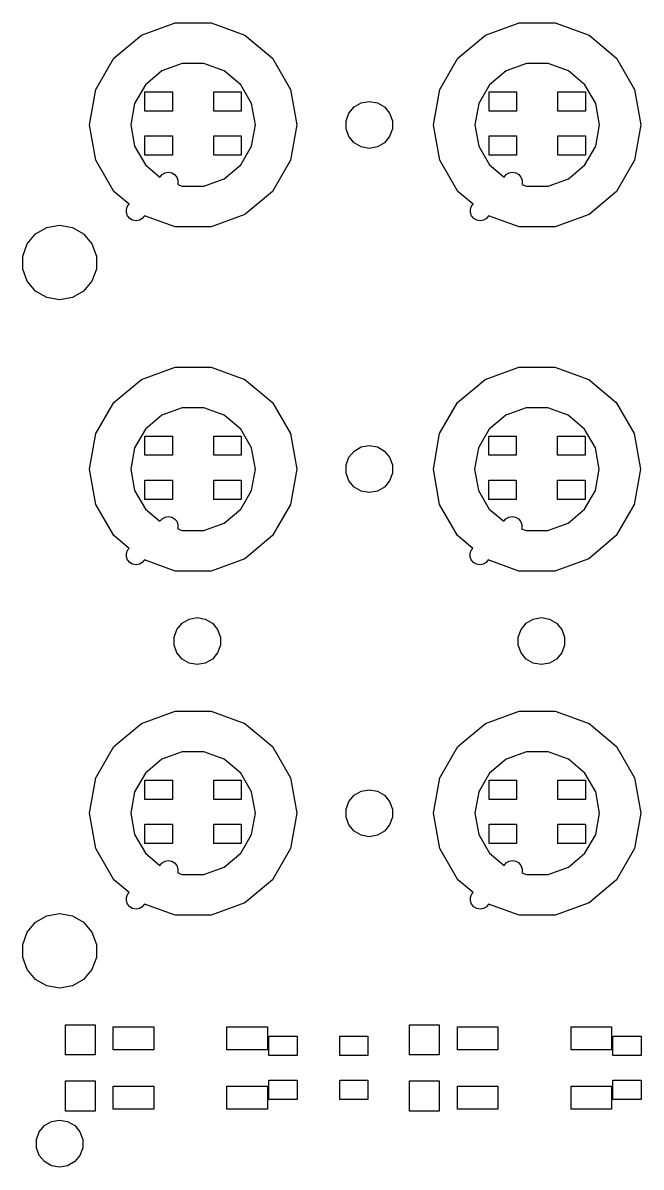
# Model space of a CAD drawing. Extents: x 0 to 100, y -163 to 0.
# Drawn here: x -0.2 to 44.7, y -163.2 to -80.1 of the extents above; entities that cross this region are included whole.
import ezdxf

# ---------------------------------------------------------------- set-up
doc = ezdxf.new("R2010")
doc.units = 0
doc.header["$MEASUREMENT"] = 0
doc.layers.add('BLACK', color=7, linetype='CONTINUOUS')

msp = doc.modelspace()

# ---------------------------------------------------------------- linework, layer by layer
at = {"layer": 'Black'}
for p, q in [((8.43772, -80.9835), (10.8934, -80.0897)), ((10.8934, -80.0897), (13.5066, -80.0897)), ((13.5066, -80.0897), (15.9623, -80.9835)), ((33.4377, -80.9835), (35.8934, -80.0897)), ((35.8934, -80.0897), (38.5066, -80.0897)), ((38.5066, -80.0897), (40.9623, -80.9835)), ((6.43585, -82.6633), (8.43772, -80.9835)), ((15.9623, -80.9835), (17.9642, -82.6633)), ((31.4358, -82.6633), (33.4377, -80.9835)), ((40.9623, -80.9835), (42.9642, -82.6633)), ((5.12922, -84.9264), (6.43585, -82.6633)), ((11.4143, -83.0442), (9.93772, -83.5816)), ((12.9857, -83.0442), (11.4143, -83.0442)), ((14.4623, -83.5816), (12.9857, -83.0442)), ((17.9642, -82.6633), (19.2708, -84.9264)), ((30.1292, -84.9264), (31.4358, -82.6633)), ((36.4143, -83.0442), (34.9377, -83.5816)), ((37.9857, -83.0442), (36.4143, -83.0442)), ((39.4623, -83.5816), (37.9857, -83.0442)), ((42.9642, -82.6633), (44.2708, -84.9264)), ((9.93772, -83.5816), (8.73398, -84.5917)), ((15.666, -84.5917), (14.4623, -83.5816)), ((34.9377, -83.5816), (33.734, -84.5917)), ((40.666, -84.5917), (39.4623, -83.5816)), ((8.73398, -84.5917), (7.9483, -85.9525)), ((16.4517, -85.9525), (15.666, -84.5917)), ((33.734, -84.5917), (32.9483, -85.9525)), ((41.4517, -85.9525), (40.666, -84.5917)), ((4.67543, -87.5), (5.12922, -84.9264)), ((8.7, -86.5), (8.7, -85.1)), ((8.7, -85.1), (10.7, -85.1)), ((10.7, -85.1), (10.7, -86.5)), ((13.7, -86.5), (13.7, -85.1)), ((13.7, -85.1), (15.7, -85.1)), ((15.7, -85.1), (15.7, -86.5)), ((19.2708, -84.9264), (19.7246, -87.5)), ((29.6754, -87.5), (30.1292, -84.9264)), ((33.7, -86.5), (33.7, -85.1)), ((33.7, -85.1), (35.7, -85.1)), ((35.7, -85.1), (35.7, -86.5)), ((38.7, -86.5), (38.7, -85.1)), ((38.7, -85.1), (40.7, -85.1)), ((40.7, -85.1), (40.7, -86.5)), ((44.2708, -84.9264), (44.7246, -87.5)), ((7.9483, -85.9525), (7.67543, -87.5)), ((16.7246, -87.5), (16.4517, -85.9525)), ((23.5221, -86.6468), (23.9031, -86.1927)), ((23.9031, -86.1927), (24.4163, -85.8964)), ((24.4163, -85.8964), (25, -85.7935)), ((25, -85.7935), (25.5837, -85.8964)), ((25.5837, -85.8964), (26.0969, -86.1927)), ((26.0969, -86.1927), (26.4779, -86.6468)), ((32.9483, -85.9525), (32.6754, -87.5)), ((41.7246, -87.5), (41.4517, -85.9525)), ((10.7, -86.5), (8.7, -86.5)), ((15.7, -86.5), (13.7, -86.5)), ((23.3194, -87.2037), (23.5221, -86.6468)), ((23.3194, -87.7963), (23.3194, -87.2037)), ((26.4779, -86.6468), (26.6806, -87.2037)), ((26.6806, -87.2037), (26.6806, -87.7963)), ((35.7, -86.5), (33.7, -86.5)), ((40.7, -86.5), (38.7, -86.5)), ((5.12922, -90.0736), (4.67543, -87.5)), ((7.67543, -87.5), (7.9483, -89.0475)), ((16.4517, -89.0475), (16.7246, -87.5)), ((19.7246, -87.5), (19.2708, -90.0736)), ((23.5221, -88.3532), (23.3194, -87.7963)), ((26.6806, -87.7963), (26.4779, -88.3532)), ((30.1292, -90.0736), (29.6754, -87.5)), ((32.6754, -87.5), (32.9483, -89.0475)), ((41.4517, -89.0475), (41.7246, -87.5)), ((44.7246, -87.5), (44.2708, -90.0736)), ((8.7, -89.7), (8.7, -88.3)), ((8.7, -88.3), (10.7, -88.3)), ((10.7, -88.3), (10.7, -89.7)), ((13.7, -89.7), (13.7, -88.3)), ((13.7, -88.3), (15.7, -88.3)), ((15.7, -88.3), (15.7, -89.7)), ((23.9031, -88.8072), (23.5221, -88.3532)), ((24.4163, -89.1036), (23.9031, -88.8072)), ((26.0969, -88.8072), (25.5837, -89.1036)), ((26.4779, -88.3532), (26.0969, -88.8072)), ((33.7, -89.7), (33.7, -88.3)), ((33.7, -88.3), (35.7, -88.3)), ((35.7, -88.3), (35.7, -89.7)), ((38.7, -89.7), (38.7, -88.3)), ((38.7, -88.3), (40.7, -88.3)), ((40.7, -88.3), (40.7, -89.7)), ((7.9483, -89.0475), (8.73398, -90.4083)), ((10.7, -89.7), (8.7, -89.7)), ((15.7, -89.7), (13.7, -89.7)), ((15.666, -90.4083), (16.4517, -89.0475)), ((25, -89.2065), (24.4163, -89.1036)), ((25.5837, -89.1036), (25, -89.2065)), ((32.9483, -89.0475), (33.734, -90.4083)), ((35.7, -89.7), (33.7, -89.7)), ((40.7, -89.7), (38.7, -89.7)), ((40.666, -90.4083), (41.4517, -89.0475)), ((6.43585, -92.3367), (5.12922, -90.0736)), ((8.73398, -90.4083), (9.78688, -91.2918)), ((14.4623, -91.4184), (15.666, -90.4083)), ((19.2708, -90.0736), (17.9642, -92.3367)), ((31.4358, -92.3367), (30.1292, -90.0736)), ((33.734, -90.4083), (34.7869, -91.2918)), ((39.4623, -91.4184), (40.666, -90.4083)), ((44.2708, -90.0736), (42.9642, -92.3367)), ((9.78688, -91.2918), (9.94317, -91.1056)), ((9.94317, -91.1056), (10.1569, -90.9822)), ((10.1569, -90.9822), (10.4, -90.9393)), ((10.4, -90.9393), (10.6431, -90.9822)), ((10.6431, -90.9822), (10.8568, -91.1056)), ((10.8568, -91.1056), (11.0155, -91.2946)), ((11.0155, -91.2946), (11.0999, -91.5266)), ((12.9857, -91.9558), (14.4623, -91.4184)), ((34.7869, -91.2918), (34.9432, -91.1056)), ((34.9432, -91.1056), (35.1569, -90.9822)), ((35.1569, -90.9822), (35.4, -90.9393)), ((35.4, -90.9393), (35.6431, -90.9822)), ((35.6431, -90.9822), (35.8568, -91.1056)), ((35.8568, -91.1056), (36.0155, -91.2946)), ((36.0155, -91.2946), (36.0999, -91.5266)), ((37.9857, -91.9558), (39.4623, -91.4184)), ((11.0999, -91.7734), (11.0781, -91.8334)), ((11.0781, -91.8334), (11.4143, -91.9558)), ((11.0999, -91.5266), (11.0999, -91.7734)), ((11.4143, -91.9558), (12.9857, -91.9558)), ((36.0999, -91.7734), (36.0781, -91.8334)), ((36.0781, -91.8334), (36.4143, -91.9558)), ((36.0999, -91.5266), (36.0999, -91.7734)), ((36.4143, -91.9558), (37.9857, -91.9558)), ((7.54283, -93.2656), (6.43585, -92.3367)), ((17.9642, -92.3367), (15.9623, -94.0165)), ((32.5428, -93.2656), (31.4358, -92.3367)), ((42.9642, -92.3367), (40.9623, -94.0165)), ((7.35009, -93.6266), (7.43451, -93.3946)), ((7.35009, -93.8734), (7.35009, -93.6266)), ((7.43451, -94.1054), (7.35009, -93.8734)), ((7.43451, -93.3946), (7.54283, -93.2656)), ((32.3501, -93.6266), (32.4345, -93.3946)), ((32.3501, -93.8734), (32.3501, -93.6266)), ((32.4345, -94.1054), (32.3501, -93.8734)), ((32.4345, -93.3946), (32.5428, -93.2656)), ((7.59317, -94.2944), (7.43451, -94.1054)), ((7.80692, -94.4178), (7.59317, -94.2944)), ((8.05, -94.4607), (7.80692, -94.4178)), ((8.29307, -94.4178), (8.05, -94.4607)), ((8.50683, -94.2944), (8.29307, -94.4178)), ((8.66549, -94.1054), (8.50683, -94.2944)), ((8.66741, -94.1001), (8.66549, -94.1054)), ((10.8934, -94.9103), (8.66741, -94.1001)), ((15.9623, -94.0165), (13.5066, -94.9103)), ((32.5932, -94.2944), (32.4345, -94.1054)), ((32.8069, -94.4178), (32.5932, -94.2944)), ((33.05, -94.4607), (32.8069, -94.4178)), ((33.2931, -94.4178), (33.05, -94.4607)), ((33.5068, -94.2944), (33.2931, -94.4178)), ((33.6655, -94.1054), (33.5068, -94.2944)), ((33.6674, -94.1001), (33.6655, -94.1054)), ((35.8934, -94.9103), (33.6674, -94.1001)), ((40.9623, -94.0165), (38.5066, -94.9103)), ((0.1528, -96.1448), (0.75784, -95.4238)), ((0.75784, -95.4238), (1.57302, -94.9531)), ((1.57302, -94.9531), (2.5, -94.7897)), ((2.5, -94.7897), (3.42698, -94.9531)), ((3.42698, -94.9531), (4.24216, -95.4238)), ((4.24216, -95.4238), (4.8472, -96.1448)), ((13.5066, -94.9103), (10.8934, -94.9103)), ((38.5066, -94.9103), (35.8934, -94.9103)), ((-0.16914, -97.0294), (0.1528, -96.1448)), ((4.8472, -96.1448), (5.16914, -97.0294)), ((-0.16914, -97.9706), (-0.16914, -97.0294)), ((5.16914, -97.0294), (5.16914, -97.9706)), ((0.1528, -98.8552), (-0.16914, -97.9706)), ((5.16914, -97.9706), (4.8472, -98.8552)), ((0.75784, -99.5762), (0.1528, -98.8552)), ((4.8472, -98.8552), (4.24216, -99.5762)), ((1.57302, -100.047), (0.75784, -99.5762)), ((4.24216, -99.5762), (3.42698, -100.047)), ((2.5, -100.21), (1.57302, -100.047)), ((3.42698, -100.047), (2.5, -100.21)), ((8.43772, -105.984), (10.8934, -105.09)), ((10.8934, -105.09), (13.5066, -105.09)), ((13.5066, -105.09), (15.9623, -105.984)), ((33.4147, -105.984), (35.8704, -105.09)), ((35.8704, -105.09), (38.4836, -105.09)), ((38.4836, -105.09), (40.9393, -105.984)), ((6.43585, -107.663), (8.43772, -105.984)), ((15.9623, -105.984), (17.9642, -107.663)), ((31.4128, -107.663), (33.4147, -105.984)), ((40.9393, -105.984), (42.9412, -107.663)), ((5.12922, -109.926), (6.43585, -107.663)), ((11.4143, -108.044), (9.93772, -108.582)), ((12.9857, -108.044), (11.4143, -108.044)), ((14.4623, -108.582), (12.9857, -108.044)), ((17.9642, -107.663), (19.2708, -109.926)), ((30.1062, -109.926), (31.4128, -107.663)), ((36.3913, -108.044), (34.9147, -108.582)), ((37.9627, -108.044), (36.3913, -108.044)), ((39.4393, -108.582), (37.9627, -108.044)), ((42.9412, -107.663), (44.2478, -109.926)), ((9.93772, -108.582), (8.73398, -109.592)), ((15.666, -109.592), (14.4623, -108.582)), ((34.9147, -108.582), (33.711, -109.592)), ((40.643, -109.592), (39.4393, -108.582)), ((8.73398, -109.592), (7.9483, -110.953)), ((16.4517, -110.953), (15.666, -109.592)), ((33.711, -109.592), (32.9253, -110.953)), ((41.4287, -110.953), (40.643, -109.592)), ((4.67543, -112.5), (5.12922, -109.926)), ((8.7, -111.5), (8.7, -110.1)), ((8.7, -110.1), (10.7, -110.1)), ((10.7, -110.1), (10.7, -111.5)), ((13.7, -111.5), (13.7, -110.1)), ((13.7, -110.1), (15.7, -110.1)), ((15.7, -110.1), (15.7, -111.5)), ((19.2708, -109.926), (19.7246, -112.5)), ((29.6524, -112.5), (30.1062, -109.926)), ((33.677, -111.5), (33.677, -110.1)), ((33.677, -110.1), (35.677, -110.1)), ((35.677, -110.1), (35.677, -111.5)), ((38.677, -111.5), (38.677, -110.1)), ((38.677, -110.1), (40.677, -110.1)), ((40.677, -110.1), (40.677, -111.5)), ((44.2478, -109.926), (44.7016, -112.5)), ((7.9483, -110.953), (7.67543, -112.5)), ((16.7246, -112.5), (16.4517, -110.953)), ((23.5221, -111.647), (23.9031, -111.193)), ((23.9031, -111.193), (24.4163, -110.896)), ((24.4163, -110.896), (25, -110.794)), ((25, -110.794), (25.5837, -110.896)), ((25.5837, -110.896), (26.0969, -111.193)), ((26.0969, -111.193), (26.4779, -111.647)), ((32.9253, -110.953), (32.6524, -112.5)), ((41.7016, -112.5), (41.4287, -110.953)), ((10.7, -111.5), (8.7, -111.5)), ((15.7, -111.5), (13.7, -111.5)), ((23.3194, -112.204), (23.5221, -111.647)), ((23.3194, -112.796), (23.3194, -112.204)), ((26.4779, -111.647), (26.6806, -112.204)), ((26.6806, -112.204), (26.6806, -112.796)), ((35.677, -111.5), (33.677, -111.5)), ((40.677, -111.5), (38.677, -111.5)), ((5.12922, -115.074), (4.67543, -112.5)), ((7.67543, -112.5), (7.9483, -114.047)), ((16.4517, -114.047), (16.7246, -112.5)), ((19.7246, -112.5), (19.2708, -115.074)), ((23.5221, -113.353), (23.3194, -112.796)), ((26.6806, -112.796), (26.4779, -113.353)), ((30.1062, -115.074), (29.6524, -112.5)), ((32.6524, -112.5), (32.9253, -114.047)), ((41.4287, -114.047), (41.7016, -112.5)), ((44.7016, -112.5), (44.2478, -115.074)), ((8.7, -114.7), (8.7, -113.3)), ((8.7, -113.3), (10.7, -113.3)), ((10.7, -113.3), (10.7, -114.7)), ((13.7, -114.7), (13.7, -113.3)), ((13.7, -113.3), (15.7, -113.3)), ((15.7, -113.3), (15.7, -114.7)), ((23.9031, -113.807), (23.5221, -113.353)), ((24.4163, -114.104), (23.9031, -113.807)), ((26.0969, -113.807), (25.5837, -114.104)), ((26.4779, -113.353), (26.0969, -113.807)), ((33.677, -114.7), (33.677, -113.3)), ((33.677, -113.3), (35.677, -113.3)), ((35.677, -113.3), (35.677, -114.7)), ((38.677, -114.7), (38.677, -113.3)), ((38.677, -113.3), (40.677, -113.3)), ((40.677, -113.3), (40.677, -114.7)), ((7.9483, -114.047), (8.73398, -115.408)), ((10.7, -114.7), (8.7, -114.7)), ((15.7, -114.7), (13.7, -114.7)), ((15.666, -115.408), (16.4517, -114.047)), ((25, -114.206), (24.4163, -114.104)), ((25.5837, -114.104), (25, -114.206)), ((32.9253, -114.047), (33.711, -115.408)), ((35.677, -114.7), (33.677, -114.7)), ((40.677, -114.7), (38.677, -114.7)), ((40.643, -115.408), (41.4287, -114.047)), ((6.43585, -117.337), (5.12922, -115.074)), ((8.73398, -115.408), (9.78688, -116.292)), ((14.4623, -116.418), (15.666, -115.408)), ((19.2708, -115.074), (17.9642, -117.337)), ((31.4128, -117.337), (30.1062, -115.074)), ((33.711, -115.408), (34.7639, -116.292)), ((39.4393, -116.418), (40.643, -115.408)), ((44.2478, -115.074), (42.9412, -117.337)), ((9.78688, -116.292), (9.94317, -116.106)), ((9.94317, -116.106), (10.1569, -115.982)), ((10.1569, -115.982), (10.4, -115.939)), ((10.4, -115.939), (10.6431, -115.982)), ((10.6431, -115.982), (10.8568, -116.106)), ((10.8568, -116.106), (11.0155, -116.295)), ((11.0155, -116.295), (11.0999, -116.527)), ((34.7639, -116.292), (34.9202, -116.106)), ((34.9202, -116.106), (35.1339, -115.982)), ((35.1339, -115.982), (35.377, -115.939)), ((35.377, -115.939), (35.6201, -115.982)), ((35.6201, -115.982), (35.8338, -116.106)), ((35.8338, -116.106), (35.9925, -116.295)), ((35.9925, -116.295), (36.0769, -116.527)), ((11.0999, -116.773), (11.0781, -116.833)), ((11.0781, -116.833), (11.4143, -116.956)), ((11.0999, -116.527), (11.0999, -116.773)), ((11.4143, -116.956), (12.9857, -116.956)), ((12.9857, -116.956), (14.4623, -116.418)), ((36.0769, -116.773), (36.0551, -116.833)), ((36.0551, -116.833), (36.3913, -116.956)), ((36.0769, -116.527), (36.0769, -116.773)), ((36.3913, -116.956), (37.9627, -116.956)), ((37.9627, -116.956), (39.4393, -116.418)), ((7.54283, -118.266), (6.43585, -117.337)), ((17.9642, -117.337), (15.9623, -119.016)), ((32.5198, -118.266), (31.4128, -117.337)), ((42.9412, -117.337), (40.9393, -119.016)), ((7.35009, -118.627), (7.43451, -118.395)), ((7.35009, -118.873), (7.35009, -118.627)), ((7.43451, -118.395), (7.54283, -118.266)), ((32.3271, -118.627), (32.4115, -118.395)), ((32.3271, -118.873), (32.3271, -118.627)), ((32.4115, -118.395), (32.5198, -118.266)), ((7.43451, -119.105), (7.35009, -118.873)), ((7.59317, -119.294), (7.43451, -119.105)), ((7.80692, -119.418), (7.59317, -119.294)), ((8.05, -119.461), (7.80692, -119.418)), ((8.29307, -119.418), (8.05, -119.461)), ((8.50683, -119.294), (8.29307, -119.418)), ((8.66549, -119.105), (8.50683, -119.294)), ((8.66741, -119.1), (8.66549, -119.105)), ((10.8934, -119.91), (8.66741, -119.1)), ((15.9623, -119.016), (13.5066, -119.91)), ((32.4115, -119.105), (32.3271, -118.873)), ((32.5702, -119.294), (32.4115, -119.105)), ((32.7839, -119.418), (32.5702, -119.294)), ((33.027, -119.461), (32.7839, -119.418)), ((33.2701, -119.418), (33.027, -119.461)), ((33.4838, -119.294), (33.2701, -119.418)), ((33.6425, -119.105), (33.4838, -119.294)), ((33.6444, -119.1), (33.6425, -119.105)), ((35.8704, -119.91), (33.6444, -119.1)), ((40.9393, -119.016), (38.4836, -119.91)), ((13.5066, -119.91), (10.8934, -119.91)), ((38.4836, -119.91), (35.8704, -119.91)), ((11.0221, -124.147), (11.4031, -123.693)), ((11.4031, -123.693), (11.9163, -123.396)), ((11.9163, -123.396), (12.5, -123.294)), ((12.5, -123.294), (13.0837, -123.396)), ((13.0837, -123.396), (13.5969, -123.693)), ((13.5969, -123.693), (13.9779, -124.147)), ((36.0221, -124.147), (36.4031, -123.693)), ((36.4031, -123.693), (36.9163, -123.396)), ((36.9163, -123.396), (37.5, -123.294)), ((37.5, -123.294), (38.0837, -123.396)), ((38.0837, -123.396), (38.5969, -123.693)), ((38.5969, -123.693), (38.9779, -124.147)), ((10.8194, -124.704), (11.0221, -124.147)), ((13.9779, -124.147), (14.1806, -124.704)), ((35.8194, -124.704), (36.0221, -124.147)), ((38.9779, -124.147), (39.1806, -124.704)), ((10.8194, -125.296), (10.8194, -124.704)), ((11.0221, -125.853), (10.8194, -125.296)), ((14.1806, -125.296), (13.9779, -125.853)), ((14.1806, -124.704), (14.1806, -125.296)), ((35.8194, -125.296), (35.8194, -124.704)), ((36.0221, -125.853), (35.8194, -125.296)), ((39.1806, -125.296), (38.9779, -125.853)), ((39.1806, -124.704), (39.1806, -125.296)), ((11.4031, -126.307), (11.0221, -125.853)), ((11.9163, -126.604), (11.4031, -126.307)), ((13.5969, -126.307), (13.0837, -126.604)), ((13.9779, -125.853), (13.5969, -126.307)), ((36.4031, -126.307), (36.0221, -125.853)), ((36.9163, -126.604), (36.4031, -126.307)), ((38.5969, -126.307), (38.0837, -126.604)), ((38.9779, -125.853), (38.5969, -126.307)), ((12.5, -126.706), (11.9163, -126.604)), ((13.0837, -126.604), (12.5, -126.706)), ((37.5, -126.706), (36.9163, -126.604)), ((38.0837, -126.604), (37.5, -126.706)), ((8.43772, -130.984), (10.8934, -130.09)), ((10.8934, -130.09), (13.5066, -130.09)), ((13.5066, -130.09), (15.9623, -130.984)), ((33.4377, -130.984), (35.8934, -130.09)), ((35.8934, -130.09), (38.5066, -130.09)), ((38.5066, -130.09), (40.9623, -130.984)), ((6.43585, -132.663), (8.43772, -130.984)), ((15.9623, -130.984), (17.9642, -132.663)), ((31.4358, -132.663), (33.4377, -130.984)), ((40.9623, -130.984), (42.9642, -132.663)), ((5.12922, -134.926), (6.43585, -132.663)), ((17.9642, -132.663), (19.2708, -134.926)), ((30.1292, -134.926), (31.4358, -132.663)), ((42.9642, -132.663), (44.2708, -134.926)), ((9.93772, -133.582), (8.73398, -134.592)), ((11.4143, -133.044), (9.93772, -133.582)), ((12.9857, -133.044), (11.4143, -133.044)), ((14.4623, -133.582), (12.9857, -133.044)), ((15.666, -134.592), (14.4623, -133.582)), ((34.9377, -133.582), (33.734, -134.592)), ((36.4143, -133.044), (34.9377, -133.582)), ((37.9857, -133.044), (36.4143, -133.044)), ((39.4623, -133.582), (37.9857, -133.044)), ((40.666, -134.592), (39.4623, -133.582)), ((8.73398, -134.592), (7.9483, -135.953)), ((16.4517, -135.953), (15.666, -134.592)), ((33.734, -134.592), (32.9483, -135.953)), ((41.4517, -135.953), (40.666, -134.592)), ((4.67543, -137.5), (5.12922, -134.926)), ((8.7, -136.5), (8.7, -135.1)), ((8.7, -135.1), (10.7, -135.1)), ((10.7, -135.1), (10.7, -136.5)), ((13.7, -136.5), (13.7, -135.1)), ((13.7, -135.1), (15.7, -135.1)), ((15.7, -135.1), (15.7, -136.5)), ((19.2708, -134.926), (19.7246, -137.5)), ((29.6754, -137.5), (30.1292, -134.926)), ((33.7, -136.5), (33.7, -135.1)), ((33.7, -135.1), (35.7, -135.1)), ((35.7, -135.1), (35.7, -136.5)), ((38.7, -136.5), (38.7, -135.1)), ((38.7, -135.1), (40.7, -135.1)), ((40.7, -135.1), (40.7, -136.5)), ((44.2708, -134.926), (44.7246, -137.5)), ((7.9483, -135.953), (7.67543, -137.5)), ((16.7246, -137.5), (16.4517, -135.953)), ((23.5221, -136.647), (23.9031, -136.193)), ((23.9031, -136.193), (24.4163, -135.896)), ((24.4163, -135.896), (25, -135.794)), ((25, -135.794), (25.5837, -135.896)), ((25.5837, -135.896), (26.0969, -136.193)), ((26.0969, -136.193), (26.4779, -136.647)), ((32.9483, -135.953), (32.6754, -137.5)), ((41.7246, -137.5), (41.4517, -135.953)), ((10.7, -136.5), (8.7, -136.5)), ((15.7, -136.5), (13.7, -136.5)), ((23.3194, -137.204), (23.5221, -136.647)), ((26.4779, -136.647), (26.6806, -137.204)), ((35.7, -136.5), (33.7, -136.5)), ((40.7, -136.5), (38.7, -136.5)), ((5.12922, -140.074), (4.67543, -137.5)), ((7.67543, -137.5), (7.9483, -139.047)), ((16.4517, -139.047), (16.7246, -137.5)), ((19.7246, -137.5), (19.2708, -140.074)), ((23.3194, -137.796), (23.3194, -137.204)), ((23.5221, -138.353), (23.3194, -137.796)), ((26.6806, -137.796), (26.4779, -138.353)), ((26.6806, -137.204), (26.6806, -137.796)), ((30.1292, -140.074), (29.6754, -137.5)), ((32.6754, -137.5), (32.9483, -139.047)), ((41.4517, -139.047), (41.7246, -137.5)), ((44.7246, -137.5), (44.2708, -140.074)), ((8.7, -139.7), (8.7, -138.3)), ((8.7, -138.3), (10.7, -138.3)), ((10.7, -138.3), (10.7, -139.7)), ((13.7, -139.7), (13.7, -138.3)), ((13.7, -138.3), (15.7, -138.3)), ((15.7, -138.3), (15.7, -139.7)), ((23.9031, -138.807), (23.5221, -138.353)), ((26.4779, -138.353), (26.0969, -138.807)), ((33.7, -139.7), (33.7, -138.3)), ((33.7, -138.3), (35.7, -138.3)), ((35.7, -138.3), (35.7, -139.7)), ((38.7, -139.7), (38.7, -138.3)), ((38.7, -138.3), (40.7, -138.3)), ((40.7, -138.3), (40.7, -139.7)), ((7.9483, -139.047), (8.73398, -140.408)), ((15.666, -140.408), (16.4517, -139.047)), ((24.4163, -139.104), (23.9031, -138.807)), ((25, -139.206), (24.4163, -139.104)), ((25.5837, -139.104), (25, -139.206)), ((26.0969, -138.807), (25.5837, -139.104)), ((32.9483, -139.047), (33.734, -140.408)), ((40.666, -140.408), (41.4517, -139.047)), ((6.43585, -142.337), (5.12922, -140.074)), ((10.7, -139.7), (8.7, -139.7)), ((8.73398, -140.408), (9.78688, -141.292)), ((15.7, -139.7), (13.7, -139.7)), ((14.4623, -141.418), (15.666, -140.408)), ((19.2708, -140.074), (17.9642, -142.337)), ((31.4358, -142.337), (30.1292, -140.074)), ((35.7, -139.7), (33.7, -139.7)), ((33.734, -140.408), (34.7869, -141.292)), ((40.7, -139.7), (38.7, -139.7)), ((39.4623, -141.418), (40.666, -140.408)), ((44.2708, -140.074), (42.9642, -142.337)), ((9.78688, -141.292), (9.94317, -141.106)), ((9.94317, -141.106), (10.1569, -140.982)), ((10.1569, -140.982), (10.4, -140.939)), ((10.4, -140.939), (10.6431, -140.982)), ((10.6431, -140.982), (10.8568, -141.106)), ((10.8568, -141.106), (11.0155, -141.295)), ((11.0155, -141.295), (11.0999, -141.527)), ((34.7869, -141.292), (34.9432, -141.106)), ((34.9432, -141.106), (35.1569, -140.982)), ((35.1569, -140.982), (35.4, -140.939)), ((35.4, -140.939), (35.6431, -140.982)), ((35.6431, -140.982), (35.8568, -141.106)), ((35.8568, -141.106), (36.0155, -141.295)), ((36.0155, -141.295), (36.0999, -141.527)), ((11.0999, -141.773), (11.0781, -141.833)), ((11.0781, -141.833), (11.4143, -141.956)), ((11.0999, -141.527), (11.0999, -141.773)), ((11.4143, -141.956), (12.9857, -141.956)), ((12.9857, -141.956), (14.4623, -141.418)), ((36.0999, -141.773), (36.0781, -141.833)), ((36.0781, -141.833), (36.4143, -141.956)), ((36.0999, -141.527), (36.0999, -141.773)), ((36.4143, -141.956), (37.9857, -141.956)), ((37.9857, -141.956), (39.4623, -141.418)), ((7.54283, -143.266), (6.43585, -142.337)), ((17.9642, -142.337), (15.9623, -144.016)), ((32.5428, -143.266), (31.4358, -142.337)), ((42.9642, -142.337), (40.9623, -144.016)), ((7.35009, -143.627), (7.43451, -143.395)), ((7.35009, -143.873), (7.35009, -143.627)), ((7.43451, -143.395), (7.54283, -143.266)), ((32.3501, -143.627), (32.4345, -143.395)), ((32.3501, -143.873), (32.3501, -143.627)), ((32.4345, -143.395), (32.5428, -143.266)), ((7.43451, -144.105), (7.35009, -143.873)), ((7.59317, -144.294), (7.43451, -144.105)), ((7.80692, -144.418), (7.59317, -144.294)), ((8.05, -144.461), (7.80692, -144.418)), ((8.29307, -144.418), (8.05, -144.461)), ((8.50683, -144.294), (8.29307, -144.418)), ((8.66549, -144.105), (8.50683, -144.294)), ((8.66741, -144.1), (8.66549, -144.105)), ((10.8934, -144.91), (8.66741, -144.1)), ((15.9623, -144.016), (13.5066, -144.91)), ((32.4345, -144.105), (32.3501, -143.873)), ((32.5932, -144.294), (32.4345, -144.105)), ((32.8069, -144.418), (32.5932, -144.294)), ((33.05, -144.461), (32.8069, -144.418)), ((33.2931, -144.418), (33.05, -144.461)), ((33.5068, -144.294), (33.2931, -144.418)), ((33.6655, -144.105), (33.5068, -144.294)), ((33.6674, -144.1), (33.6655, -144.105)), ((35.8934, -144.91), (33.6674, -144.1)), ((40.9623, -144.016), (38.5066, -144.91)), ((0.1528, -146.145), (0.75784, -145.424)), ((0.75784, -145.424), (1.57302, -144.953)), ((1.57302, -144.953), (2.5, -144.79)), ((2.5, -144.79), (3.42698, -144.953)), ((3.42698, -144.953), (4.24216, -145.424)), ((4.24216, -145.424), (4.8472, -146.145)), ((13.5066, -144.91), (10.8934, -144.91)), ((38.5066, -144.91), (35.8934, -144.91)), ((-0.16914, -147.029), (0.1528, -146.145)), ((4.8472, -146.145), (5.16914, -147.029)), ((-0.16914, -147.971), (-0.16914, -147.029)), ((5.16914, -147.029), (5.16914, -147.971)), ((0.1528, -148.855), (-0.16914, -147.971)), ((5.16914, -147.971), (4.8472, -148.855)), ((0.75784, -149.576), (0.1528, -148.855)), ((1.57302, -150.047), (0.75784, -149.576)), ((4.24216, -149.576), (3.42698, -150.047)), ((4.8472, -148.855), (4.24216, -149.576)), ((2.5, -150.21), (1.57302, -150.047)), ((3.42698, -150.047), (2.5, -150.21)), ((2.91608, -155.06), (2.91608, -152.861)), ((2.91608, -152.861), (5.08392, -152.861)), ((5.08392, -152.861), (5.08392, -155.06)), ((27.9161, -155.06), (27.9161, -152.861)), ((27.9161, -152.861), (30.0839, -152.861)), ((30.0839, -152.861), (30.0839, -155.06)), ((6.4025, -154.676), (6.4025, -153.006)), ((6.4025, -153.006), (9.3425, -153.006)), ((9.3425, -153.006), (9.3425, -154.676)), ((14.6575, -154.676), (14.6575, -153.006)), ((14.6575, -153.006), (17.5975, -153.006)), ((17.5975, -153.006), (17.5975, -154.676)), ((17.6975, -155.1), (17.6975, -153.7)), ((17.6975, -153.7), (19.7485, -153.7)), ((19.7485, -153.7), (19.7485, -155.1)), ((22.8515, -155.1), (22.8515, -153.7)), ((22.8515, -153.7), (24.9025, -153.7)), ((24.9025, -153.7), (24.9025, -155.1)), ((31.4025, -154.676), (31.4025, -153.006)), ((31.4025, -153.006), (34.3425, -153.006)), ((34.3425, -153.006), (34.3425, -154.676)), ((39.6575, -154.676), (39.6575, -153.006)), ((39.6575, -153.006), (42.5975, -153.006)), ((42.5975, -153.006), (42.5975, -154.676)), ((42.6975, -155.1), (42.6975, -153.7)), ((42.6975, -153.7), (44.7485, -153.7)), ((44.7485, -153.7), (44.7485, -155.1)), ((5.08392, -155.06), (2.91608, -155.06)), ((9.3425, -154.676), (6.4025, -154.676)), ((17.5975, -154.676), (14.6575, -154.676)), ((19.7485, -155.1), (17.6975, -155.1)), ((24.9025, -155.1), (22.8515, -155.1)), ((30.0839, -155.06), (27.9161, -155.06)), ((34.3425, -154.676), (31.4025, -154.676)), ((42.5975, -154.676), (39.6575, -154.676)), ((44.7485, -155.1), (42.6975, -155.1)), ((2.91608, -159.139), (2.91608, -156.94)), ((2.91608, -156.94), (5.08392, -156.94)), ((5.08392, -156.94), (5.08392, -159.139)), ((17.6975, -158.3), (17.6975, -156.9)), ((17.6975, -156.9), (19.7485, -156.9)), ((19.7485, -156.9), (19.7485, -158.3)), ((22.8515, -158.3), (22.8515, -156.9)), ((22.8515, -156.9), (24.9025, -156.9)), ((24.9025, -156.9), (24.9025, -158.3)), ((27.9161, -159.139), (27.9161, -156.94)), ((27.9161, -156.94), (30.0839, -156.94)), ((30.0839, -156.94), (30.0839, -159.139)), ((42.6975, -158.3), (42.6975, -156.9)), ((42.6975, -156.9), (44.7485, -156.9)), ((44.7485, -156.9), (44.7485, -158.3)), ((6.4025, -158.994), (6.4025, -157.324)), ((6.4025, -157.324), (9.3425, -157.324)), ((9.3425, -157.324), (9.3425, -158.994)), ((14.6575, -158.994), (14.6575, -157.324)), ((14.6575, -157.324), (17.5975, -157.324)), ((17.5975, -157.324), (17.5975, -158.994)), ((31.4025, -158.994), (31.4025, -157.324)), ((31.4025, -157.324), (34.3425, -157.324)), ((34.3425, -157.324), (34.3425, -158.994)), ((39.6575, -158.994), (39.6575, -157.324)), ((39.6575, -157.324), (42.5975, -157.324)), ((42.5975, -157.324), (42.5975, -158.994)), ((19.7485, -158.3), (17.6975, -158.3)), ((24.9025, -158.3), (22.8515, -158.3)), ((44.7485, -158.3), (42.6975, -158.3)), ((5.08392, -159.139), (2.91608, -159.139)), ((9.3425, -158.994), (6.4025, -158.994)), ((17.5975, -158.994), (14.6575, -158.994)), ((30.0839, -159.139), (27.9161, -159.139)), ((34.3425, -158.994), (31.4025, -158.994)), ((42.5975, -158.994), (39.6575, -158.994)), ((1.02213, -160.647), (1.40309, -160.193)), ((1.40309, -160.193), (1.91634, -159.896)), ((1.91634, -159.896), (2.5, -159.794)), ((2.5, -159.794), (3.08365, -159.896)), ((3.08365, -159.896), (3.59691, -160.193)), ((3.59691, -160.193), (3.97787, -160.647)), ((0.81943, -161.204), (1.02213, -160.647)), ((0.81943, -161.796), (0.81943, -161.204)), ((3.97787, -160.647), (4.18057, -161.204)), ((4.18057, -161.204), (4.18057, -161.796)), ((1.02213, -162.353), (0.81943, -161.796)), ((4.18057, -161.796), (3.97787, -162.353)), ((1.40309, -162.807), (1.02213, -162.353)), ((1.91634, -163.104), (1.40309, -162.807)), ((3.59691, -162.807), (3.08365, -163.104)), ((3.97787, -162.353), (3.59691, -162.807)), ((2.5, -163.206), (1.91634, -163.104)), ((3.08365, -163.104), (2.5, -163.206))]:
    msp.add_line(p, q, dxfattribs=at)

doc.saveas('drawing.dxf')
